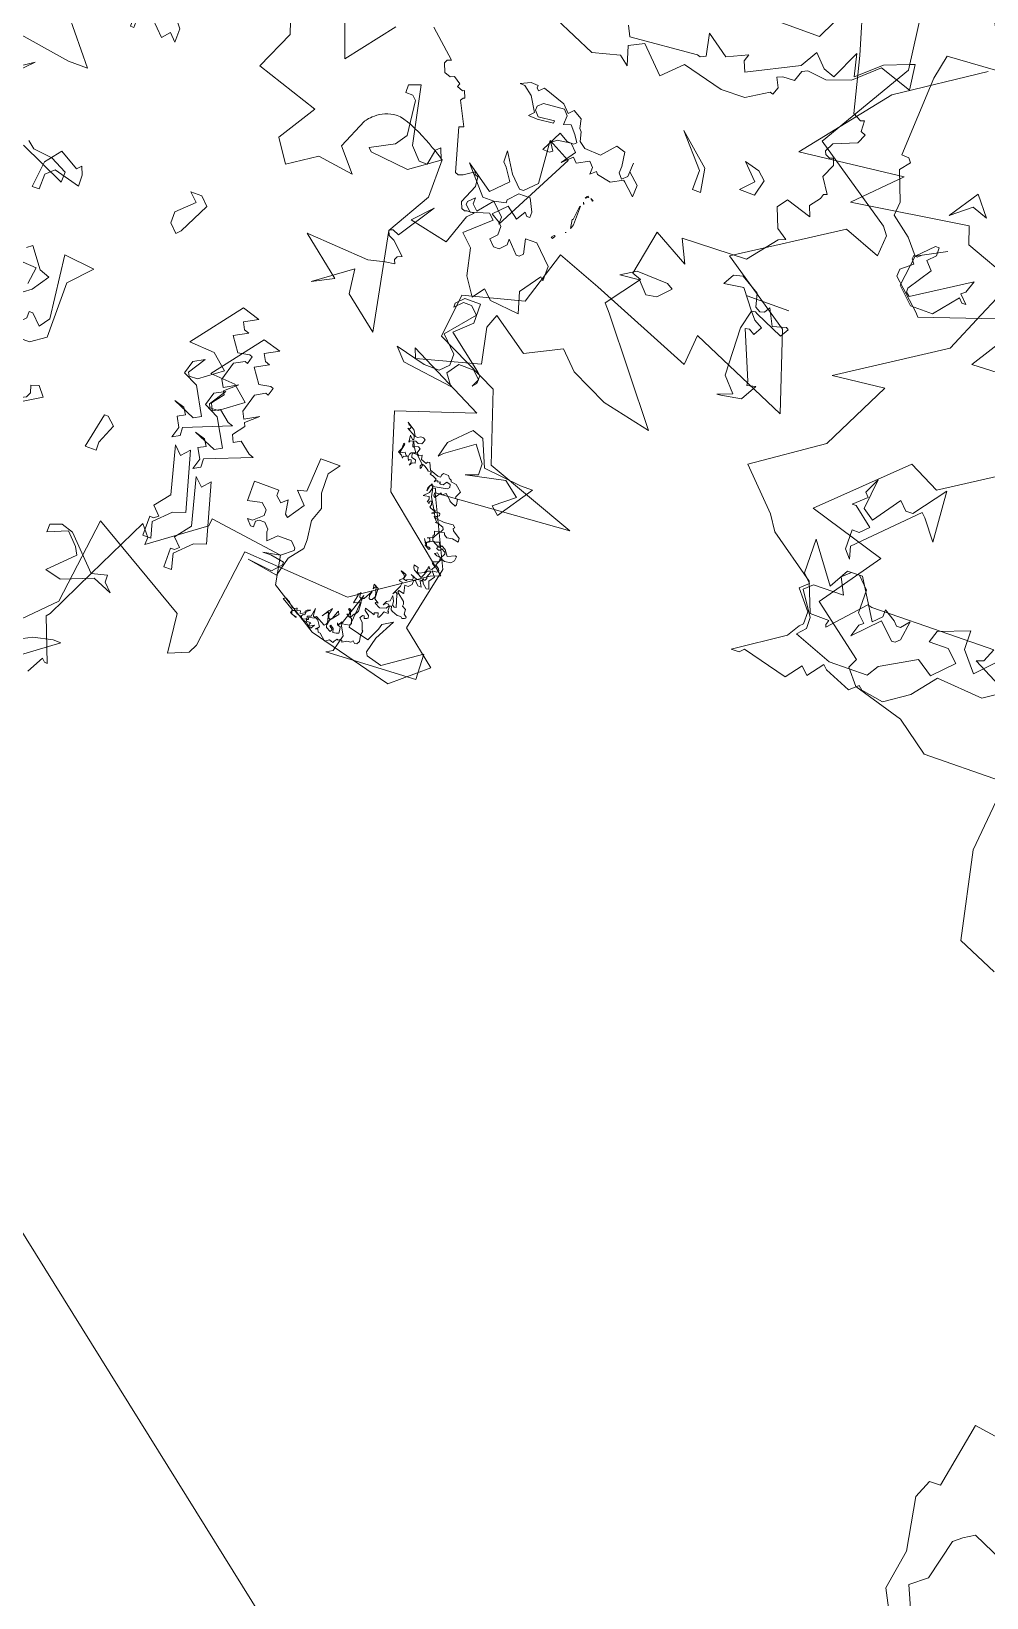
# Model space of a CAD drawing. Header units: metres. Extents: x -71 to 881, y -503 to 661.
# Drawn here: x 153.97 to 158.78, y 102.9 to 110.79 of the extents above; entities that cross this region are included whole.
import ezdxf

# ---------------------------------------------------------------- set-up
doc = ezdxf.new("R2010")
doc.units = ezdxf.units.M
doc.layers.add('04. Pisos', color=8, linetype='Continuous', lineweight=5)
doc.layers.add('ARBRE', color=100, linetype='Continuous', lineweight=13, true_color=0x00ff3f)

# ---------------------------------------------------------------- blocks, each defined once
blk = doc.blocks.new('WMF2', base_point=(0, 0.01))
at = {"color": 251, "lineweight": 0, "true_color": 0x636466}
for points in [[(202.85, -164.87), (210.8, -168.41), (212.43, -167.44), (213.62, -166.42), (215.13, -160.27), (217.5, -158.38), (210.72, -142.97), (221.5, -142.28), (222.26, -138.6), (222.84, -126.51), (221.75, -126.41), (221.24, -125.83), (222.46, -124.38), (220.76, -119.93), (220.93, -117.85), (217.92, -115.52), (216.01, -113.25), (211.75, -115.52), (215.09, -113.71), (215.69, -113.21), (216.23, -113.25), (216.29, -112.71), (215.78, -112.1), (217.44, -110.7), (217.53, -109.6), (213.13, -105.6), (212.64, -105.02), (197.13, -110.25), (202.88, -101.16), (188.84, -101.73)], [(193.55, -87.25), (201.48, -82.18), (206.17, -84.52), (217.5, -73.62), (205.76, -70.03), (212.07, -61.12), (204.08, -54.99), (204.77, -53.52), (202.84, -51.25), (195.1, -48.95), (190.12, -45.33), (178.29, -45.44)], [(99.27, -8.35), (97.95, -10.89), (97.46, -10.41), (97.02, -10.37), (99.54, -16.88), (99.06, -17.38), (95.41, -24.9), (90.83, -34.32), (89.42, -32.65), (89.51, -31.56), (81.64, -37.29), (81.55, -38.39), (70.38, -36.78), (69.61, -32.48), (62.22, -27.79), (49.27, -24.43), (44.16, -28.75), (49.49, -33.04), (47.38, -42.86), (52.22, -53.02), (31.88, -54.47), (45.91, -59.56), (49.4, -70.11), (59.14, -74.81), (58.34, -81.44), (49.36, -83.76), (46.84, -91.88), (40.14, -89.34), (24.4, -82.93), (24.01, -87.6), (8.81, -80.93), (12.69, -92.64), (23.58, -100.08), (8.83, -109.56), (3.27, -107.44), (3.01, -110.61), (3.9, -111.79), (16.57, -120.44), (8.22, -134.47), (9.81, -146.85)], [(100.3, -13.3), (97.37, -13.9), (96.16, -13.9), (102.61, -9.16), (103.21, -9.75), (114.9, -5.14), (116, -5.14), (100.3, -13.3), (100.3, -13.3)], [(205.44, -181.84), (216.23, -183.49), (218.11, -173.58), (219.76, -173.52), (220.92, -170.8), (219.49, -162.84), (220.49, -156.77), (215.08, -146.26)], [(215.12, -142.21), (227.2, -134.24), (237.13, -121.84), (221.43, -123.58), (227.53, -117.47), (210.08, -120.09), (209.21, -117.47), (201.41, -114.58), (204.04, -108.47), (206.64, -102.36), (221.47, -92.77), (213.62, -93.64), (218.84, -83.17), (228.67, -76.4), (223.08, -70.7), (221.59, -68.47), (214.46, -63.39), (212.7, -59.01), (209.83, -58.98), (210.04, -58.28), (209.88, -57.88), (205.22, -63.07), (204.55, -62.86), (196.2, -62.98), (185.71, -63.11), (186.56, -61.11), (187.58, -60.7), (178.92, -56.25)], [(177.81, -43.34), (178.67, -34.61), (175.87, -21.54), (169.72, -18.91)], [(107.21, -10.78), (98.49, -19.49), (96.74, -32.59), (81.64, -23.67), (81.04, -17.76), (78.09, -18.94), (77.45, -20.28), (75.41, -35.48), (59.11, -34.32), (48.77, -41.31), (47.36, -41.88), (58.37, -50.92), (61.87, -62.25), (50.47, -66), (62.16, -71.92), (61.59, -70.48), (52.23, -72.98), (53.36, -78.3), (52.54, -80.39), (46.99, -76.49), (41.75, -79.1), (39.13, -76.49), (33.51, -73.76), (26.05, -72.12), (37.25, -86.3), (38.33, -87.51), (34.61, -92.45), (35.99, -92.94), (34.69, -99.75), (29.28, -96.73), (30.97, -100.19), (21.09, -100.49), (17.67, -104.7), (16.66, -105.12), (18.28, -106.23), (19.48, -109.18), (18.41, -110.67), (14.49, -109.41), (15.1, -110.95), (13.93, -112.47), (13.73, -113.15), (13.23, -113.37), (14.72, -115.61), (13.76, -117.64), (14.16, -118.66), (14.68, -118.45), (15.39, -118.76), (15.6, -119.27), (14.94, -120.61), (11.56, -121.96), (10.97, -123.39), (11.67, -123.68), (11.74, -125.32), (12.27, -125.11), (13.58, -125.77), (15.6, -134.05), (18.21, -142.77), (22.11, -134.68), (33.61, -134.71)], [(95.41, -24.9), (93.1, -25.5), (93.1, -24.4), (91.88, -23.19), (94.81, -24.4), (99.43, -22.59), (101.87, -23.19), (98.33, -26.72), (98.94, -27.82), (100.65, -29.64), (103.57, -28.43), (103.57, -29.64), (101.87, -30.26), (100.05, -29.64), (95.41, -24.9), (95.41, -24.9)], [(57.77, -28.84), (58.63, -30.3), (56.93, -35.37), (57.37, -30.33), (54.22, -29.5), (53.25, -31.47), (53.04, -32.3), (51.55, -33.16), (53.17, -30.11), (53.78, -27.79), (53.47, -27.25), (51.12, -26.63), (45.81, -30.31), (45.66, -26.44), (59.37, -25.77), (58.42, -26.33), (57.77, -28.84), (57.77, -28.84)], [(57.77, -59.77), (57.34, -59.74), (56.99, -59.99), (56.55, -59.99), (56.22, -59.81), (56.35, -59.33), (56.48, -59.08), (57.01, -58.91), (57.45, -59.12), (57.71, -59.07), (57.42, -58.35), (56.8, -58.47), (56.47, -58.28), (56.73, -57.56), (56.31, -57.33), (55.87, -57.53), (55.75, -56.92), (54.93, -56.6), (54.8, -56.85), (54.47, -56.9), (54, -55.88), (52.71, -55.43), (52.29, -55.4), (52.19, -55.8), (52.04, -56.06), (51.25, -56.07), (50.96, -55.61), (50.83, -55.62), (50.67, -55.53), (50.58, -55.28), (49.76, -55.18), (48.77, -54.33), (49.22, -53.47), (49.17, -53.21), (48.84, -53.17), (48.7, -52.42), (48.83, -52.17), (49.57, -52.45), (49.82, -52.58), (49.78, -52.67), (50.67, -53.46), (51.2, -53.08), (51.37, -53.18), (51.41, -53.31), (52.03, -52.33), (52.28, -52.54), (52.29, -52.9), (52.25, -52.99), (52.13, -53.02), (52.29, -53.33), (52.38, -53.6), (52.8, -53.6), (52.54, -52.26), (51.6, -50.66), (51.34, -50.52), (51.27, -50.28), (50.74, -50.44), (50.57, -50.33), (50.48, -50.06), (50.84, -49.82), (50.98, -49.78), (50.89, -49.52), (49.55, -49.37), (48.16, -49.5), (47.78, -49.18), (48, -48.98), (47.85, -48.67), (46.68, -47.94), (46.65, -47.37), (47.56, -47.53), (48.39, -47.43), (48.9, -47.71), (48.98, -47.97), (49.76, -47.72), (50.3, -46.68), (50.19, -46.3), (49.75, -46.27), (49.22, -46.45), (49.02, -45.79), (48.86, -45.72), (48.68, -46.06), (48.07, -45.73), (47.44, -44.86), (46.32, -45.35), (46.14, -45.25), (46.23, -44.64), (46.6, -44.17), (47.56, -44.03), (48.1, -44.22), (48.58, -43.15), (48.01, -42.73), (47.85, -42.43), (48.07, -42.2), (48.76, -42.13), (48.17, -41.4), (48.71, -40.58), (48.32, -39.48), (48.7, -39.37), (49.37, -39.95), (49.47, -40.2), (49.63, -40.29), (49.94, -40.13), (49.49, -39.35), (50.01, -39.4), (50.51, -39.88), (50.54, -40.02), (50.86, -39.85), (50.83, -39.28), (51.31, -38.78), (51.84, -38.83), (51.55, -37.7), (51.59, -37.62), (52.39, -37.81), (52.44, -37.5), (51.18, -36.52), (51.08, -36.13), (51.12, -35.83), (50.51, -35.51), (50.45, -34.8), (50.07, -34.49), (50.03, -34.34), (50.2, -34.23), (50.61, -34.11), (50.82, -34.33), (51.37, -34.3), (52.2, -34.62), (52.47, -34.77), (52.63, -35.28), (52.87, -35.21), (52.86, -34.42), (52.76, -34.37), (52.7, -34.11), (53.34, -34.14), (53.62, -33.41), (53.77, -33.15), (53.9, -33.1), (53.97, -33.15), (54.13, -33.69), (54.66, -33.51), (54.57, -33.25), (56.09, -33.72), (56.03, -33.37), (55.31, -32.87), (55.2, -32.49), (55.39, -32.36), (55.77, -32.24), (55.88, -32.62), (56.15, -32.56), (56.36, -32.12), (55.85, -31.63), (55.46, -30.55), (55.3, -30.46), (55.43, -29.76), (55.24, -28.88), (55.5, -28.39), (55.87, -28.34), (56.16, -28.62), (56.42, -28.33), (56.99, -28.28), (57.65, -27.88), (57.72, -28.12), (58.03, -28.17), (58.25, -27.98), (58.41, -28.05), (58.73, -27.66), (58.86, -27.41), (59.43, -27.6), (60.1, -27.17), (61.07, -28.04), (61.37, -28.09), (61.58, -28.52), (61.97, -28.4), (61.62, -28.65), (61.49, -28.9), (62.03, -29.74), (62.37, -29.92), (63.43, -29.61), (63.34, -29.34), (63.61, -29.26), (63.52, -29), (62.86, -28.99), (63.01, -28.72), (62.94, -28.47), (62.26, -28.88), (62.57, -28.28), (62.89, -28.34), (63.48, -28.85), (64.34, -29.1), (64.6, -29.45), (65.11, -29.53), (65.65, -29.92), (65.93, -29.83), (66.02, -29.66), (65.89, -29.26), (65.11, -29.09), (65.26, -29.04), (66.15, -29.41), (66.02, -29.89), (67.84, -30.97), (67.51, -31.22), (66.81, -30.85), (66.26, -30.24), (65.89, -30.14), (65.56, -30.31), (65.43, -30.34), (65.4, -29.99), (64.88, -30.15), (64.76, -29.76), (64.15, -30.11), (64.22, -30.34), (64, -30.58), (63.48, -30.72), (64.02, -30.36), (64.06, -29.83), (64.32, -29.76), (64.47, -29.5), (64.37, -29.25), (64.12, -29.12), (63.68, -29.31), (63.59, -29.47), (63.68, -29.74), (63.15, -29.91), (62.91, -31.2), (62.89, -30.2), (62.83, -30.07), (62.59, -29.93), (62.37, -30.14), (60.91, -29.37), (60.7, -29.58), (60.56, -29.85), (60.92, -31.25), (60.95, -31.35), (61.49, -30.77), (61.62, -30.52), (60.95, -31.58), (60.73, -31.77), (60.58, -32.05), (60.79, -31.06), (60.63, -30.55), (60.45, -30.45), (60.1, -30.71), (59.75, -31.73), (59.62, -31.98), (59.42, -31.56), (60.41, -30.31), (60.57, -29.63), (60.56, -29.41), (60.48, -29.15), (59.78, -28.78), (59.61, -29.12), (59.81, -29.35), (60.09, -29.48), (59.99, -29.66), (59.52, -29.31), (59.36, -28.78), (58.88, -28.85), (58.48, -28.96), (58.53, -29.53), (58.63, -29.93), (59.11, -30.07), (59.2, -30.34), (58.98, -30.11), (58.66, -30.69), (58.5, -30.4), (57.42, -30.59), (57.23, -30.94), (57.5, -31.63), (57.97, -31.77), (58.34, -31.96), (58.03, -32.11), (58.06, -32.48), (58.09, -32.59), (58.37, -32.72), (58.26, -32.91), (58, -32.77), (57.77, -31.77), (57.68, -31.73), (57.33, -32.4), (57.28, -32.27), (56.9, -32.97), (56.98, -34.3), (57.97, -33.85), (57.74, -35.15), (57.85, -35.31), (57.61, -35.42), (57.47, -35.67), (57.52, -35.37), (57.39, -34.96), (57.14, -34.83), (56.74, -34.96), (56.01, -36.34), (56.16, -35.64), (56.04, -35.25), (55.87, -35.15), (55.61, -35.22), (55.28, -35.83), (55.72, -37.28), (56, -36.77), (56.07, -37.45), (55.3, -37.06), (55.27, -35.48), (54.61, -35.03), (54.96, -35), (55.02, -34.9), (54.16, -34.45), (53.24, -34.74), (53.05, -35.07), (52.92, -35.12), (53.11, -35.44), (53.43, -35.41), (53.84, -35.06), (53.53, -35.66), (53.04, -35.95), (52.98, -36.7), (52.93, -36.78), (52.55, -36.04), (52.54, -35.47), (52.19, -35.28), (51.91, -35.35), (52.44, -37.08), (52.39, -37.16), (52.45, -37.28), (52.71, -37.43), (52.87, -37.29), (53.01, -37.03), (52.38, -38.45), (52.36, -39.1), (52.67, -39.15), (52.85, -39.25), (52.39, -39.66), (52.26, -39.92), (52.49, -40.27), (53.02, -40.55), (52.98, -40.64), (52.41, -40.45), (52.16, -40.32), (52.31, -39.62), (51.9, -39.53), (51.76, -39.57), (51.81, -39.69), (51.02, -39.94), (51.02, -40.16), (51.11, -40.42), (51.46, -40.59), (50.47, -40.19), (49.85, -40.29), (49.72, -40.33), (49.57, -40.61), (49.49, -40.55), (49.46, -40.43), (49.28, -40.54), (49.15, -40.81), (49.22, -41.05), (48.9, -41.88), (48.95, -42.01), (49.46, -41.85), (49.82, -40.94), (49.95, -40.7), (51.24, -41.37), (51.43, -41.67), (51.53, -42.07), (50.86, -41.92), (50.77, -41.24), (50.48, -41.18), (49.74, -41.56), (49.46, -42.27), (49.5, -42.42), (49.41, -42.59), (49.24, -42.27), (48.89, -42.32), (48.63, -42.83), (49.09, -43.19), (49.12, -43.32), (49.21, -43.37), (48.38, -43.7), (48.25, -43.95), (48.36, -44.36), (48.89, -44.41), (49.31, -44.64), (48.96, -44.87), (48.46, -44.41), (48.27, -44.32), (47.88, -45.08), (47.97, -45.33), (48.55, -45.65), (48.68, -45.4), (48.96, -45.31), (49.3, -45.49), (49.06, -45.7), (50.1, -46.26), (50.9, -45.79), (50.93, -45.72), (50.82, -45.31), (50.42, -45.22), (50.17, -45.09), (50.28, -44.9), (51.03, -45.31), (51.03, -45.54), (51.44, -46.19), (51.18, -45.85), (51.02, -45.76), (50.63, -46.1), (50.58, -46.17), (50.67, -46.44), (50.83, -46.52), (51.09, -46.45), (50.35, -46.83), (50.42, -47.09), (50.26, -47.21), (50.42, -47.72), (49.49, -48.01), (49.31, -48.35), (49.49, -48.67), (50.03, -48.84), (50.3, -48.99), (50.77, -48.92), (50.44, -48.95), (51.22, -49.71), (51.11, -49.74), (51.31, -50.19), (51.71, -50.04), (51.65, -50.13), (51.4, -50.23), (51.47, -50.48), (52.03, -50.67), (52.29, -50.82), (52.12, -51.17), (52.29, -51.69), (52.54, -51.59), (52.57, -51.17), (52.63, -51.43), (52.9, -51.36), (52.76, -51.82), (52.87, -52.23), (53.49, -52.1), (53.75, -52.03), (53.04, -52.74), (52.85, -53.52), (52.92, -53.78), (53.01, -53.82), (53.28, -53.74), (53.5, -52.87), (53.5, -53.31), (53.09, -54.09), (52.87, -53.87), (52.85, -53.74), (50.74, -54.16), (50.47, -54.45), (50.6, -54.86), (51.14, -55.04), (51.55, -54.48), (51.91, -54.45), (52.09, -54.54), (52.03, -54.61), (52.09, -54.76), (52.39, -54.6), (52.42, -54.73), (52.51, -54.77), (52.77, -54.69), (52.92, -54.44), (52.77, -54.92), (53.44, -55.27), (53.59, -55.23), (53.84, -55.36), (53.75, -55.52), (53.79, -55.66), (54.35, -55.63), (54.31, -55.72), (54.95, -56.16), (55.21, -56.29), (55.34, -56.28), (55.36, -55.82), (55.49, -55.58), (55.61, -55.96), (55.42, -56.31), (56.6, -57.37), (57.04, -57.37), (57.3, -57.31), (57.27, -56.95), (57.18, -56.7), (56.58, -56.58), (56.42, -56.07), (56.77, -56.03), (57.04, -55.74), (57.17, -55.49), (57.04, -55.96), (57.15, -56.34), (57.42, -56.28), (57.5, -56.1), (57.66, -56.41), (57.75, -56.66), (58.41, -56.45), (58.45, -56.16), (58.7, -56.5), (59.31, -56.82), (58.99, -57.43), (58.98, -58.29), (58.79, -58.19), (59.04, -56.9), (58.99, -56.77), (58.39, -57.11), (58.15, -56.74), (57.97, -56.66), (57.71, -56.74), (57.66, -57.05), (57.53, -57.31), (56.88, -57.52), (57.28, -58.16), (57.46, -58.26), (57.59, -58.22), (57.82, -59.01), (58.22, -58.91), (58.37, -58.64), (58.47, -59.68), (57.96, -59.2), (57.81, -59.24), (57.85, -59.58), (57.93, -59.84), (59.21, -60.53), (58.92, -60.47), (58.77, -60.73), (58.88, -60.98), (59.17, -61.05), (59.42, -61.39), (58.22, -60.54), (57.77, -59.77), (57.77, -59.77)], [(85.82, -32.33), (85.2, -32.33), (84.59, -32.83), (85.82, -34.04), (83.99, -36.36), (85.82, -43.43), (84.59, -42.2), (83.5, -43.43), (81.06, -34.64), (82.88, -34.04), (85.2, -31.73), (84.59, -29.42), (85.82, -29.42), (85.82, -32.33), (85.82, -32.33)], [(70.82, -34.21), (69.59, -35.56), (69.59, -35.99), (71.7, -36.34), (72.94, -36.34), (70.38, -36.78), (68.72, -38.1), (68.72, -38.45), (69.59, -39.32), (71.7, -39.32), (72.94, -38.1), (73.38, -39.32), (73.38, -39.76), (74.16, -40.55), (75.04, -40.55), (75.48, -40.2), (75.48, -39.32), (75.92, -39.32), (76.72, -40.2), (75.92, -40.2), (74.6, -41.44), (74.6, -42.32), (75.48, -43.11), (77.6, -42.67), (77.6, -45.66), (73.81, -45.66), (73.81, -44.79), (72.94, -44), (72.05, -44.79), (71.7, -42.67), (71.26, -42.32), (69.59, -44.79), (71.26, -46.54), (69.94, -46.89), (69.59, -52), (66.59, -52), (67.83, -50.32), (67.83, -47.34), (67.04, -45.22), (67.83, -43.11), (67.48, -40.2), (67.48, -38.89), (69.16, -36.78), (69.94, -33.86), (74.6, -34.65), (70.82, -34.21), (70.82, -34.21)], [(90.23, -35.66), (89.63, -35.66), (89.02, -36.14), (90.23, -37.37), (88.4, -39.67), (90.23, -46.74), (89.02, -45.52), (87.92, -46.74), (85.48, -37.97), (87.31, -37.37), (89.63, -35.05), (89.02, -32.72), (90.23, -32.72), (90.23, -35.66), (90.23, -35.66)], [(120.42, -66.45), (119.65, -67.04), (117.45, -64.06), (115.93, -63.49), (117.61, -61.04), (118.69, -60.22)], [(118.5, -61.58), (118.12, -64.16), (123.08, -64.47)], [(122.64, -46.8), (119.8, -44.2), (117.78, -43.62), (113.05, -45.94), (112.69, -46.71), (113.05, -47.75), (111.9, -48.16), (110.76, -46.76), (118.41, -42.1), (119.56, -39.88), (119.15, -38.74), (116.82, -39.05), (116.04, -38.68), (117.45, -37.54), (121.56, -40.46), (122.95, -46.17), (122.64, -46.8), (122.64, -46.8)], [(99.65, -46.23), (100.87, -43.31), (100.87, -42.08), (102.57, -42.08), (101.47, -47.33), (100.87, -47.33), (99.65, -46.23), (99.65, -46.23)], [(82.59, -63.67), (82.02, -62.61), (81.29, -62.4), (83.29, -61.31), (81.8, -59.17), (80.03, -59.45), (79.63, -59.31), (79.98, -58.16), (80.39, -58.29), (81.86, -57.49), (82.69, -54.71), (82.12, -53.66), (80.09, -54.82), (81.89, -53.24), (81.61, -52.7), (82.93, -50.96), (82.44, -49.93), (81.38, -50.49), (79.67, -49.09), (78.94, -48.87), (85.72, -46.19), (85.64, -44.92), (86.71, -44.35), (86.21, -45.98), (87.01, -47.47), (85.95, -48.04), (86.55, -49.02), (88.1, -49.47), (84.71, -48.03), (83.64, -48.6), (85.9, -52.66), (88.14, -53.77), (87.55, -55.72), (85.96, -56.58), (87.61, -54.06), (87.34, -53.53), (86.07, -53.59), (82.77, -55.98), (85.1, -58.01), (88.93, -58.28), (83.26, -65.56), (80.58, -64.76), (82.59, -63.67), (82.59, -63.67)], [(87.01, -67), (86.45, -65.93), (85.72, -65.71), (87.73, -64.61), (86.24, -62.48), (84.47, -62.76), (84.07, -62.63), (84.4, -61.49), (84.81, -61.62), (86.3, -60.82), (87.13, -58.03), (86.56, -56.98), (84.52, -58.13), (86.33, -56.54), (86.04, -56.01), (87.37, -54.28), (86.87, -53.24), (85.82, -53.82), (84.11, -52.42), (83.35, -52.19), (90.12, -49.5), (90.07, -48.23), (91.12, -47.66), (90.64, -49.3), (91.42, -50.77), (90.37, -51.37), (90.96, -52.33), (92.52, -52.8), (89.13, -51.34), (88.07, -51.91), (90.31, -55.97), (92.58, -57.08), (91.99, -59.05), (90.39, -59.91), (92.05, -57.37), (91.75, -56.85), (90.49, -56.9), (87.19, -59.31), (89.51, -61.33), (93.35, -61.59), (87.7, -68.89), (85.01, -68.09), (87.01, -67), (87.01, -67)], [(220.57, -50.22), (221.79, -50.2), (214.78, -54.92), (213.59, -56.76), (213.1, -57.26), (213.13, -59.1), (215.47, -61.97), (214.27, -63.08), (215.5, -64.29), (215.56, -69.52), (211.34, -63.72), (209.67, -66.67), (207.37, -66.7), (203.77, -60.91), (202.56, -62.13), (202.58, -63.23), (200.85, -62.15), (200.24, -61.55), (199.64, -61.56), (198.56, -62.79), (199.01, -59.87), (199.61, -59.26), (200.21, -59.24), (202.55, -61.52), (206.05, -57.94), (205.47, -59.78), (204.85, -60.28), (206.1, -61.48), (206.14, -65.01), (207.85, -66.7), (209.07, -66.69), (210.27, -65.56), (209.03, -63.15), (213.66, -63.1), (214.86, -61.99), (212.51, -58.47), (212.49, -56.77), (213.57, -55.55), (207.7, -53.3), (201.85, -53.37), (200.78, -55.09), (195.57, -58.07), (193.11, -56.39), (190.24, -59.36), (192.08, -61.04), (195, -61.01), (194.41, -62.83), (189.81, -64.59), (189.77, -61.68), (187.3, -58.79), (183.33, -62.96)], [(181.46, -58.23), (184.95, -55.88), (192.02, -56.41), (194.9, -52.85), (198.42, -50.48), (201.82, -51.06), (202.43, -51.55), (203.66, -50.42), (207.69, -52.09), (208.3, -52.68), (210.1, -50.35), (211.21, -51.44), (213, -49.09), (219.97, -50.84), (220.57, -50.22), (220.57, -50.22)], [(40.86, -56.38), (43.16, -58.19), (49.01, -56.98), (47.19, -57.59), (47.19, -59.3), (49.01, -61.74), (53.04, -58.82), (53.65, -58.19), (53.04, -60.53), (50.1, -63.43), (48.41, -62.83), (46.7, -58.82), (40.86, -58.19), (39.03, -58.19), (42.55, -52.98), (43.78, -54.06), (40.86, -56.38), (40.86, -56.38)], [(113.17, -63.62), (113.17, -55.18), (115.36, -53.65), (120.07, -53.65), (116.91, -56.82), (116.91, -57.81), (116.37, -57.81), (114.82, -56.28), (113.72, -57.81), (114.82, -67.35), (110.12, -66.81), (113.17, -63.62), (113.17, -63.62)], [(64.7, -71.27), (60.09, -70.06), (57.77, -70.06), (56.55, -71.27), (56.55, -72.98), (58.86, -75.3), (55.34, -79.44), (56.55, -80.53), (57.77, -80.53), (58.86, -79.44), (58.86, -80.05), (57.77, -81.14), (55.34, -81.14), (55.34, -78.22), (57.77, -75.92), (52.42, -71.77), (51.91, -71.27), (51.91, -70.06), (52.42, -69.46), (51.91, -70.67), (53.02, -71.77), (55.34, -71.77), (56.55, -70.06), (55.34, -68.37), (63.01, -69.46), (64.7, -71.27), (64.7, -71.27)], [(211.1, -72.56), (210.01, -72.56), (208.8, -73.77), (211.73, -76.09), (212.35, -76.09), (210.51, -77.8), (211.1, -78.4), (210.01, -80.71), (210.51, -76.09), (208.8, -74.88), (205.88, -79.01), (204.66, -77.8), (203.56, -77.8), (200.04, -82.55), (199.42, -74.88), (201.73, -77.8), (202.34, -78.4), (210.51, -70.25), (210.01, -68.43), (211.1, -69.64), (211.1, -72.56), (211.1, -72.56)], [(68.73, -71.99), (73.89, -76.06), (74.34, -79.76), (79.68, -75.87), (76.6, -77.49), (82.66, -82.33), (73, -81.67), (70.51, -82.25), (69.1, -82.43), (69.35, -83.04), (69.14, -83.51), (68.47, -83.79), (70.41, -85.67), (71.27, -86.04), (71.55, -86.71), (71.33, -86.9), (71, -87.03), (70.05, -86.62), (66.45, -92.02), (69.04, -89.28), (63.17, -87.99), (61.62, -92.45), (60.75, -93.34), (61.84, -93.29), (62.18, -93.16), (62.64, -93.37), (63.02, -94.3), (61.86, -97.06), (62.03, -98.49), (62.51, -98.7), (62.64, -99.03), (64.13, -98.04), (64.8, -97.78), (65.29, -97.98), (67.08, -104.41), (66.4, -104.68), (68.19, -108.14), (67.94, -108.55), (67.68, -108.66), (68.1, -109.68), (68.37, -109.56), (69.29, -109.9), (69.08, -110.38), (70.18, -111.12), (70.78, -110.87), (71.7, -111.21), (72.22, -112.5), (72.02, -112.99), (71.4, -113.23), (75.46, -116.88)], [(80.69, -115.04), (86.12, -108.09), (88.43, -114.47)], [(96.77, -114.54), (94.84, -108.74), (97.41, -102.93), (91.6, -101), (87.74, -99.72), (91.28, -94.1), (89.03, -90.71), (84.85, -93.45), (79.38, -92.64), (82.27, -96.02), (80.34, -100.54), (80.31, -100.55), (80.25, -100.64), (80.17, -100.76), (80.05, -100.9), (79.89, -101.09), (79.68, -101.28), (79.47, -101.5), (79.2, -101.73), (78.93, -101.95), (78.6, -102.17), (78.25, -102.36), (77.89, -102.55), (77.49, -102.7), (77.07, -102.81), (76.62, -102.9), (76.15, -102.93), (75.62, -102.89), (75.04, -102.76), (74.41, -102.57), (73.74, -102.32), (73.05, -102.03), (72.35, -101.7), (71.67, -101.35), (70.98, -101), (70.34, -100.64), (69.73, -100.29), (69.19, -99.97), (68.7, -99.67), (68.31, -99.43), (68.02, -99.24), (67.83, -99.11), (67.77, -99.08), (67.77, -93.28), (71.55, -86.71), (68.73, -71.99), (68.73, -71.99)], [(122.21, -79.14), (120.38, -81.45), (117.46, -79.74), (116.86, -80.36), (116.37, -79.14), (116.37, -77.44), (120.38, -78.53), (121.59, -77.44), (121.59, -75.13), (122.69, -75.13), (122.21, -79.14), (122.21, -79.14)], [(125.91, -80.36), (118.92, -77.16), (118.88, -78.69), (121.4, -80.01), (124.34, -80.36), (125.43, -81.26)], [(131.77, -88.88), (128.43, -92.34), (131.45, -90.3)], [(97.72, -81.01), (100.04, -76.4), (100.64, -75.79), (101.87, -77), (101.87, -78.71), (99.41, -81.01), (100.64, -82.24), (98.93, -82.24), (97.72, -81.01), (97.72, -81.01)], [(18.5, -90.74), (17.84, -93.61), (20.02, -96.45), (22.98, -96.02), (22.05, -97.63), (20.72, -98), (17.93, -96.37), (17.41, -94.37), (16.65, -93.94), (15.97, -94.11), (15.49, -94.96), (14.21, -92.52), (12.21, -93.06), (11.86, -92.86), (12.6, -91.6), (16.89, -93.51), (17.23, -93.72), (17.84, -93.61), (16.91, -92.52), (15.64, -91.79), (16.37, -90.52), (17.22, -91.02), (17.83, -90.91), (14.87, -83.79), (14.78, -83.17), (13.49, -83.45), (14.87, -81.07), (17.86, -80.56), (18.47, -80.47), (16.28, -81.33), (18.28, -83.52), (18.5, -90.74), (18.5, -90.74)], [(55.55, -83.45), (56.85, -81.67), (58.61, -84.37), (59.53, -88.36), (61.31, -90.12), (57.78, -93.28), (58.61, -94.11), (61.31, -93.28), (62.23, -94.11), (62.23, -94.58), (61.31, -95.5), (61.31, -94.58), (60.48, -93.73), (58.61, -95.97), (56.85, -96.33), (56.85, -96.8), (55.55, -98.2), (53.79, -98.2), (52.87, -96.33), (52.87, -95.5), (53.33, -95.5), (53.79, -95.97), (54.63, -94.58), (56.39, -95.97), (58.23, -94.11), (56.85, -93.28), (56.39, -92.81), (56.39, -91.51), (57.31, -90.59), (56.39, -89.66), (55.55, -89.66), (54.63, -90.59), (54.63, -91.51), (52.87, -89.66), (52.41, -89.66), (51.93, -90.12), (52.41, -92.34), (50.63, -92.34), (47.94, -89.66), (47.94, -87.42), (48.41, -87.89), (50.63, -84.84), (49.71, -81.67), (54.16, -82.15), (55.55, -83.45), (55.55, -83.45)], [(30.71, -93.26), (29.79, -92.67), (31.51, -90.88), (33.12, -90.61), (34.74, -92.37), (37.69, -92.07), (35.5, -93.43), (30.71, -93.26), (30.71, -93.26)], [(58.61, -95.97), (60.32, -95.97), (63.86, -99.98), (59.71, -97.06), (57.39, -99.38), (58.61, -101.21), (59.21, -101.81), (59.21, -103.52), (57.39, -100.59), (55.69, -98.89), (55.08, -98.89), (53.39, -100.59), (53.87, -107.05), (50.45, -105.22), (56.79, -93.05), (56.79, -94.14), (58.61, -95.97), (58.61, -95.97)], [(12.72, -95.5), (19.16, -95.5), (12.72, -95.5), (12.72, -95.5)], [(46.51, -96.62), (46.65, -96.16), (46.74, -95.97), (46.95, -97.29), (46.8, -97.34), (46.58, -99.41), (46.49, -99.57), (46.51, -96.62), (46.51, -96.62)], [(47.28, -95.16), (47.15, -95.21), (47.28, -95.16), (47.28, -95.16)], [(48.48, -94.16), (48.71, -93.73), (48.96, -93.86), (48.64, -94.24), (48.48, -94.16), (48.48, -94.16)], [(128.03, -102.76), (120.98, -94.11), (123.89, -94.11), (132.71, -95.54)], [(78.38, -97.12), (74.97, -98.96), (73.76, -100.65), (74.37, -105.9), (74.97, -106.51), (76.08, -106.51), (76.08, -107.72), (74.37, -108.33), (72.54, -99.56), (70.84, -97.73), (69.62, -97.73), (69.14, -100.05), (68.53, -100.65), (67.9, -98.96), (72.05, -96.02), (77.9, -96.64), (78.38, -97.12), (78.38, -97.12)], [(46.06, -100), (46.17, -99.95), (46.26, -100.23), (46.22, -100.08), (46.06, -100), (46.06, -100)], [(45.08, -100.81), (45.46, -101.12), (45.03, -100.9), (45.08, -100.81), (45.08, -100.81)], [(45.94, -101.27), (45.76, -101.16), (46.23, -100.87), (46.06, -101.21), (45.94, -101.27), (45.94, -101.27)], [(111.88, -106.14), (110.25, -104.06), (110.25, -101.98), (111.34, -103.08), (112.32, -101.98), (115.5, -105.17), (116.06, -105.17), (117.15, -104.06), (116.61, -104.06), (116.61, -101.98), (117.15, -101.98), (117.15, -105.71), (115.5, -106.14), (114.95, -106.7), (116.06, -107.79), (111.34, -106.7), (111.88, -106.14), (111.88, -106.14)], [(41.84, -105.25), (43.62, -104.29), (45.73, -104.74), (46.01, -105.12), (46.77, -104.41), (46.73, -105.44), (47.43, -106.2), (49.22, -105.25), (49.85, -105.94), (51.28, -104.6), (49.82, -106.67), (50.87, -107.74), (52.95, -107.44), (53.69, -106.82), (53.01, -105.71), (53.39, -105.43), (54.48, -105.47), (52.9, -108.54), (51.53, -107.75), (50.51, -107.72), (50.13, -108.07), (50.82, -109.11), (51.79, -110.25), (52.85, -109.93), (52.79, -111.31), (53.49, -112.07), (56.63, -111.82), (57.39, -111.12), (57.42, -110.48), (56.72, -109.72), (54.29, -109.98), (54.31, -109.62), (56.73, -109.36), (58.12, -109.4), (57.43, -110.12), (58.73, -112.28), (60.09, -113.37), (60.82, -113.4), (59.39, -114.07), (58.29, -114.03), (58.31, -113.66), (57.96, -113.28), (57.27, -113.98), (53.82, -112.76), (52.77, -111.68), (52.09, -112.38), (50.71, -111.59), (50.41, -110.19), (50.06, -109.81), (49.75, -108.42), (48.76, -107.65), (46.27, -107.55), (44.45, -109.59), (43.06, -109.17), (42.78, -107.03), (42.83, -106.03), (42.2, -105.27), (41.44, -105.97), (41.35, -108.07), (41.41, -106.7), (39.72, -105.17), (39.79, -103.4), (41.84, -105.25), (41.84, -105.25)], [(41.84, -105.25), (41.63, -105.03), (41.84, -105.25), (41.84, -105.25)], [(31.94, -110.31), (36.07, -115.05), (31.32, -110.9), (30.71, -107.38), (31.94, -107.38), (31.94, -110.31), (31.94, -110.31)], [(216.62, -108.51), (216.01, -113.25), (213.7, -115.58), (213.1, -115.58), (213.1, -114.35), (214.19, -113.25), (213.1, -112.03), (215.41, -108.51), (215.41, -107.9), (214.8, -107.41), (206.64, -112.66), (207.25, -110.82), (207.86, -110.33), (206.64, -109.11), (207.25, -109.11), (207.86, -109.72), (210.77, -106.2), (214.19, -106.2), (216.62, -108.51), (216.62, -108.51)], [(23.77, -111.52), (26.08, -113.84), (23.77, -113.24), (22.56, -112.13), (23.16, -109.69), (25.47, -109.69), (23.77, -111.52), (23.77, -111.52)], [(48.87, -126.75), (48.11, -125.21), (37.91, -126.12), (37.44, -125.97), (36.67, -126.35), (37.35, -129.67), (33.92, -127.23), (30.88, -128.65), (31.23, -127.59), (30.59, -126.09), (23.17, -129.77), (21.67, -132.34), (19.86, -130.44), (18.12, -129.86), (16.15, -134.19), (15.36, -130.85), (11.87, -133.9), (8.32, -135.28), (7.59, -135.54), (7.07, -131.77), (12.02, -133.45), (15.55, -130.27), (19.06, -129.03), (22.02, -129.38), (22.79, -129), (23.33, -127.38), (25.15, -127.33), (25.92, -126.95), (25.23, -125.56), (25.63, -124.43), (26.08, -124.57), (29.34, -122.59), (32.94, -122.53), (39.22, -124.13), (42.07, -121.37), (45.72, -125.04), (47.88, -123.97), (47.05, -121.13), (48.46, -122.25), (52.55, -121.18), (59.04, -124.03)], [(208.1, -122), (210.46, -122.83), (213.34, -120.5), (210.43, -124.86), (208.1, -122), (208.1, -122)]]:
    blk.add_lwpolyline(points, dxfattribs=at)

msp = doc.modelspace()

# ---------------------------------------------------------------- linework, layer by layer
at = {"layer": '04. Pisos'}
msp.add_lwpolyline([(99.4478, 151.4533), (117.7052, 162.876), (159.9869, 95.0091), (337.2202, 206.6057), (265.2355, 322.2352), (87.866, 210.7626), (100.5444, 190.4477), (82.0183, 178.8086), (99.4478, 151.4533)], dxfattribs=at)

# ---------------------------------------------------------------- block references
at = {"layer": 'ARBRE', "color": 251, "lineweight": 5, "true_color": 0x636466, "xscale": 0.03451886634015593, "yscale": 0.03451886634015593, "zscale": 0.03451886634015593, "rotation": 160.1685466476646}
for p in [(157.0795, 106.1318), (164.1085, 103.4498), (163.5973, 95.276)]:
    msp.add_blockref('WMF2', p, dxfattribs=at)

doc.saveas('drawing.dxf')
